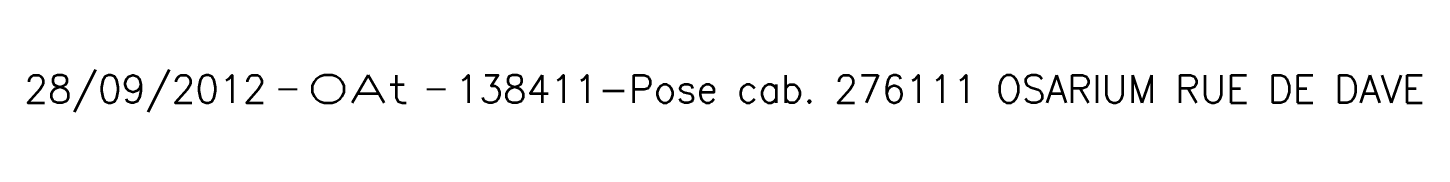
# Model space of a CAD drawing. Header units: millimetres. Extents: x 185000 to 186000, y 127000 to 128000.
# Drawn here: x 185511.82 to 185549.55, y 127260.88 to 127262.02 of the extents above; entities that cross this region are included whole.
import ezdxf
from ezdxf.enums import TextEntityAlignment as Align

# ---------------------------------------------------------------- set-up
doc = ezdxf.new("R2010")
doc.units = ezdxf.units.MM
doc.layers.get('0').update_dxf_attribs({"linetype": 'CONTINUOUS'})
doc.layers.add('M_910', color=7, linetype='CONTINUOUS', plot=False)
doc.styles.get("Standard").update_dxf_attribs({"font": 'romans.shx', "width": 0.85})

# ---------------------------------------------------------------- blocks, each defined once
blk = doc.blocks.new('GIS_MODF')
at = {"color": 0, "linetype": 'Continuous', "flags": 128}
for points in [[(-2.257, -0.012), (-1.757, -0.012)], [(1.758, -0.012), (2.258, -0.012)]]:
    blk.add_lwpolyline(points, dxfattribs=at)
at = {"color": 0, "linetype": 'Continuous'}
blk.add_attdef('DATE', text='', height=0.75, dxfattribs=at).set_placement((-2.583, -0.387), align=Align.RIGHT)
at = {"color": 0, "linetype": 'Continuous', "width": 3.590909}
blk.add_attdef('USER', text='', height=0.75, dxfattribs=at).set_placement((-1.516, -0.387), (1.306, -0.387), align=Align.FIT)
at = {"color": 0, "linetype": 'Continuous'}
blk.add_attdef('DESC', (2.528, -0.387), '', height=0.75, dxfattribs=at)

msp = doc.modelspace()

# ---------------------------------------------------------------- block references
at = {"layer": 'M_910'}
ref = msp.add_blockref('GIS_MODF', (185520.859, 127261.514), dxfattribs=at)
ref.add_attrib('DATE', '28/09/2012', dxfattribs={"layer": '0', "color": 0, "linetype": 'Continuous', "height": 0.75}).set_placement((185518.276, 127261.128), align=Align.RIGHT)
ref.add_attrib('USER', 'OAt', dxfattribs={"layer": '0', "color": 0, "linetype": 'Continuous', "height": 0.75, "width": 1.58}).set_placement((185519.343, 127261.128), (185522.165, 127261.128), align=Align.FIT)
ref.add_attrib('DESC', '138411-Pose cab. 276111 OSARIUM RUE DE DAVE', (185523.387, 127261.128), dxfattribs={"layer": '0', "color": 0, "linetype": 'Continuous', "height": 0.75})

doc.saveas('drawing.dxf')
